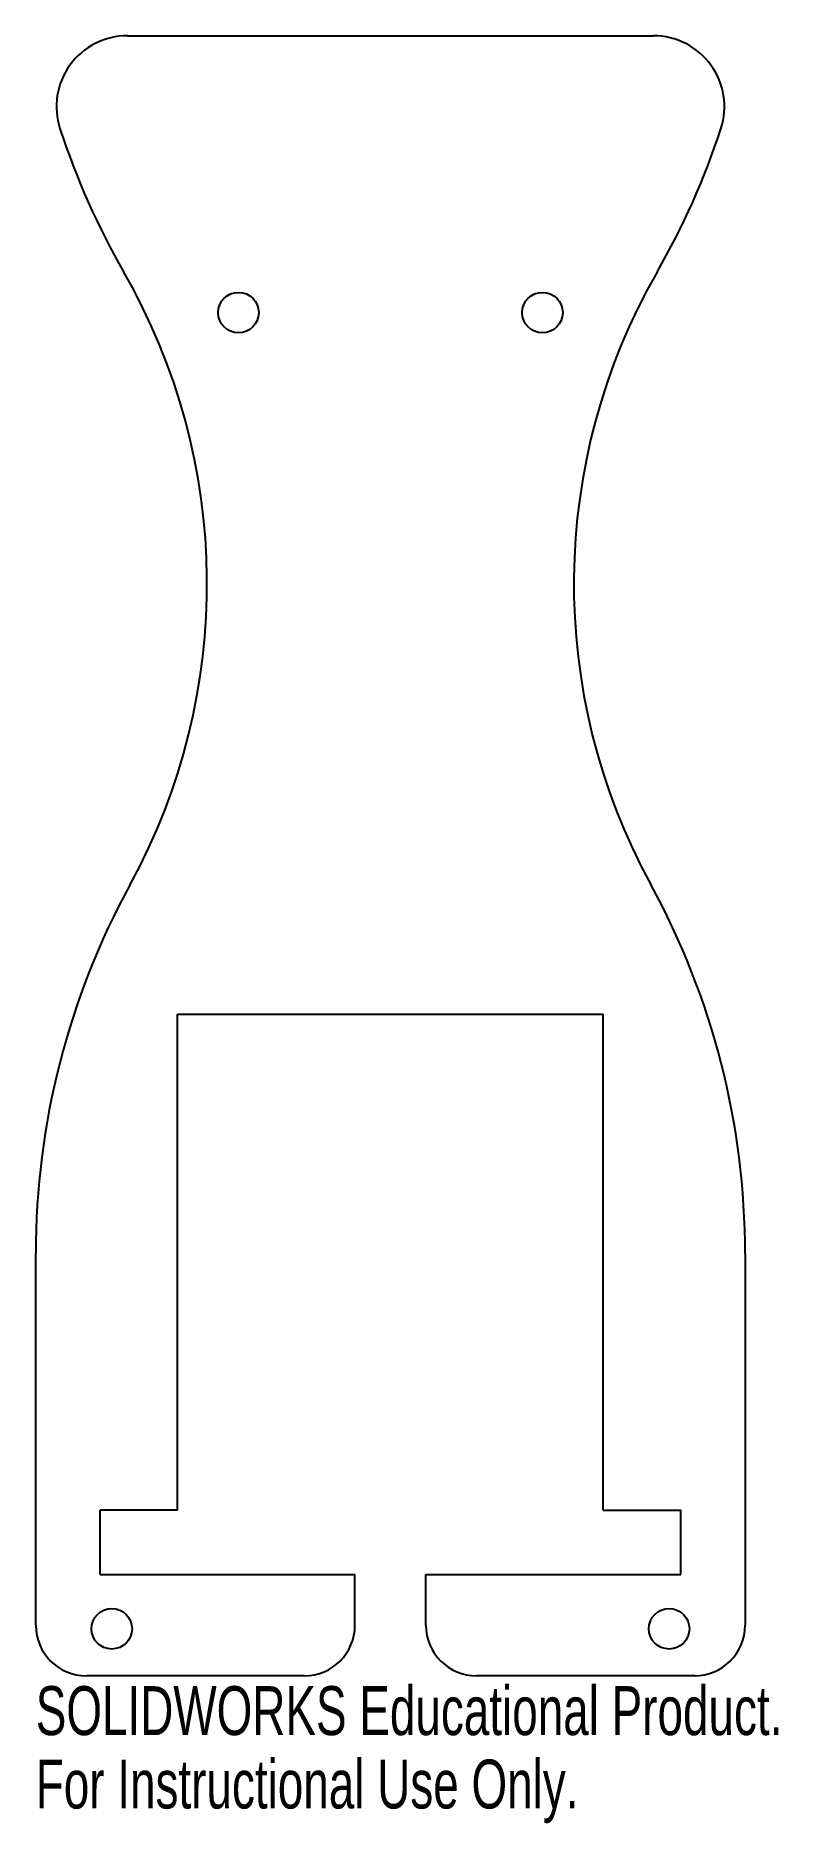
# Model space of a CAD drawing. Header units: millimetres. Extents: x -35 to 38, y -215 to -38.
import ezdxf

# ---------------------------------------------------------------- set-up
doc = ezdxf.new("R2010")
doc.units = ezdxf.units.MM
doc.styles.add('SLDTEXTSTYLE0', font='TXT', dxfattribs={"width": 0.7})

msp = doc.modelspace()

# ---------------------------------------------------------------- linework, layer by layer
at = {"color": 7, "linetype": 'Continuous', "lineweight": 25}
for p, q in [((-25.96, -38), (25.96, -38)), ((-21, -134.65), (21, -134.65)), ((-21, -183.65), (-21, -134.65)), ((21, -183.65), (21, -134.65)), ((-35, -195), (-35, -158.29)), ((35, -158.29), (35, -195)), ((-21, -183.65), (-28.65, -183.65)), ((-28.65, -190), (-28.65, -183.65)), ((21, -183.65), (28.65, -183.65)), ((28.65, -190), (28.65, -183.65)), ((-28.65, -190), (-3.5, -190)), ((-3.5, -195), (-3.5, -190)), ((3.5, -195), (3.5, -190)), ((3.5, -190), (28.65, -190)), ((-8.5, -200), (-30, -200)), ((30, -200), (8.5, -200))]:
    msp.add_line(p, q, dxfattribs=at)
for centre in [(-15, -65.35), (15, -65.35), (-27.5, -195.35), (27.5, -195.35)]:
    msp.add_circle(centre, 2, dxfattribs=at)
for centre, radius, start, end in [((-25.96, -45), 7, 90, 198.133), ((25.96, -45), 7, 341.867, 90), ((39.61, -23.53), 76, 198.133, 209.8446), ((-39.61, -23.53), 76, 330.1554, 341.867), ((-80, -92.15), 61.9, 331.3382, 29.8446), ((80, -92.15), 61.9, 150.1554, 208.6618), ((41, -158.29), 76, 151.3382, 180), ((-41, -158.29), 76, 0, 28.6618), ((-30, -195), 5, 180, 270), ((-8.5, -195), 5, 270, 0), ((8.5, -195), 5, 180, 270), ((30, -195), 5, 270, 0)]:
    msp.add_arc(centre, radius, start, end, dxfattribs=at)

# ---------------------------------------------------------------- texts
at = {"color": 7, "linetype": 'Continuous', "char_height": 4.8336, "attachment_point": 1, "style": 'SLDTEXTSTYLE0'}
for s, insert in [('SOLIDWORKS Educational Product.', (-35, -201.02)), ('For Instructional Use Only.', (-35, -208.27))]:
    msp.add_mtext(s, dxfattribs=dict(at, insert=insert))

doc.saveas('drawing.dxf')
